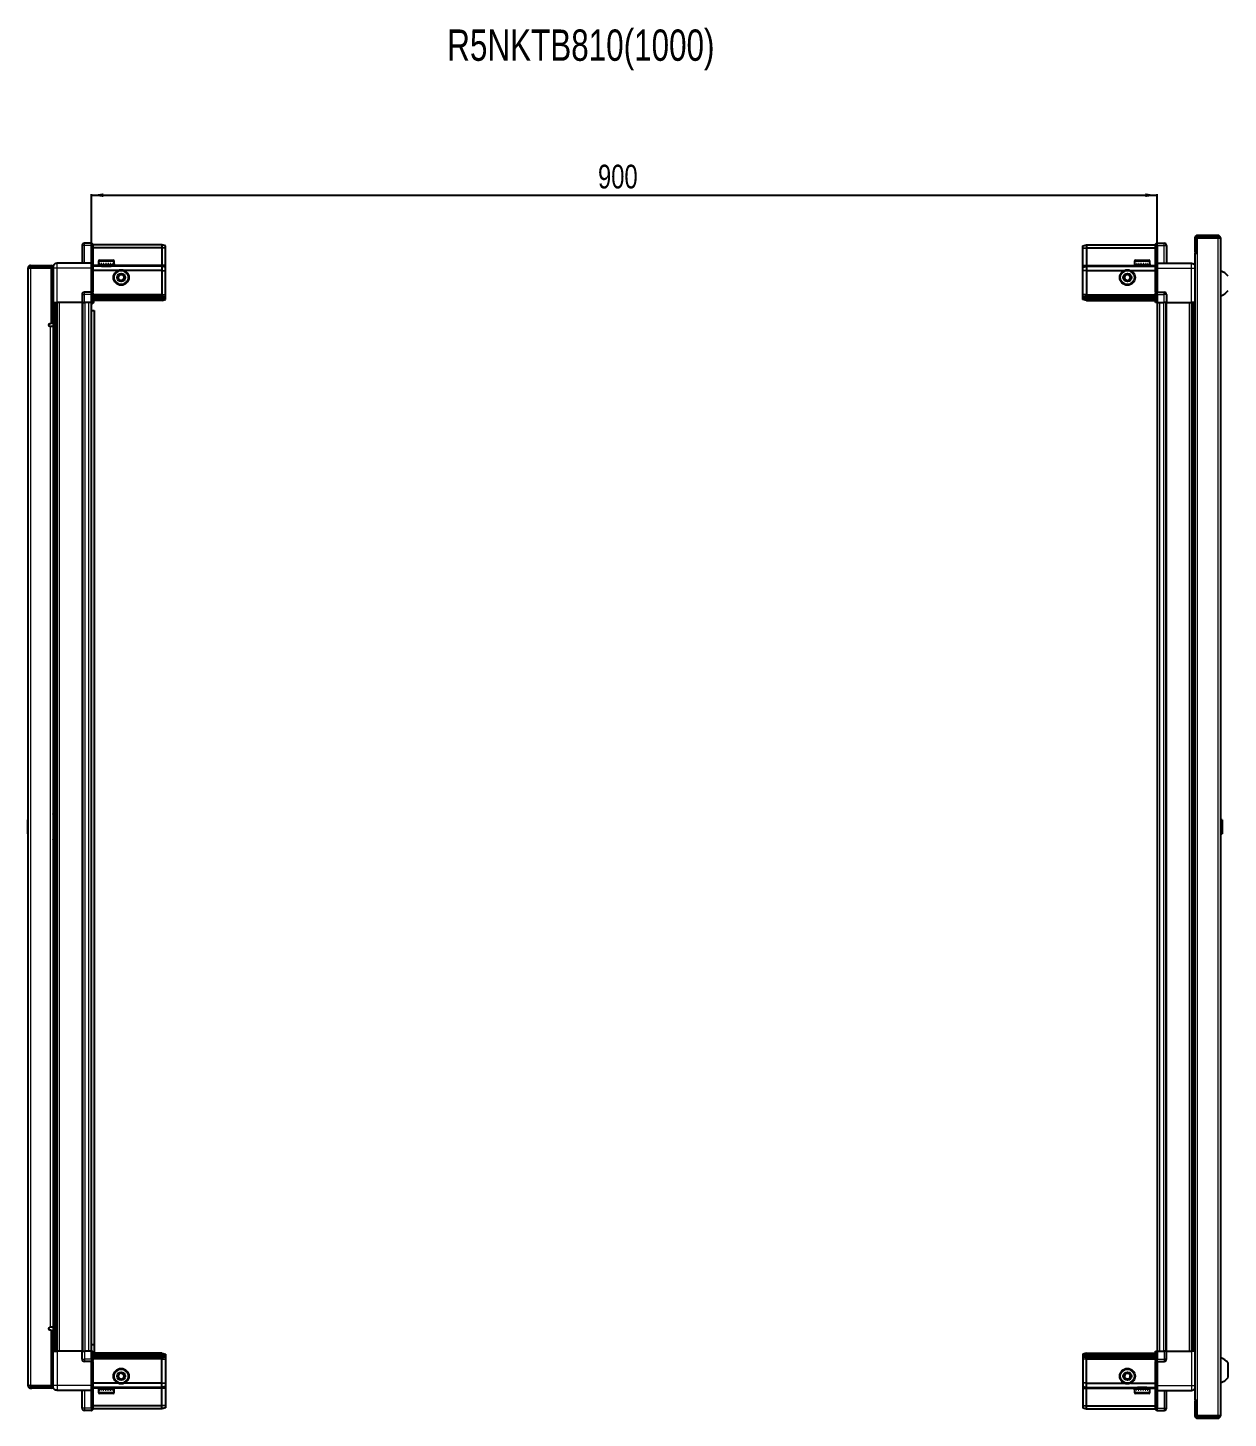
# Model space of a CAD drawing. Header units: millimetres. Extents: x 799 to 3967, y -214 to 2169.
# Drawn here: x 1864 to 2878, y 994 to 2169 of the extents above; entities that cross this region are included whole.
import ezdxf

# ---------------------------------------------------------------- set-up
doc = ezdxf.new("R2010")
doc.units = ezdxf.units.MM
doc.layers.add('FORMAT', color=7, linetype='Continuous')
doc.styles.add('SLDTEXTSTYLE0', font='TXT', dxfattribs={"width": 0.75})
doc.dimstyles.new('SLDDIMSTYLE0', dxfattribs={"dimtxt": 20, "dimasz": 10, "dimexe": 0, "dimexo": 0.0625, "dimgap": 5, "dimtad": 2, "dimdec": 1, "dimrnd": 1e-09, "dimzin": 12, "dimdsep": 46, "dimtxsty": 'SLDTEXTSTYLE0', "dimsah": 1, "dimcen": 0.09, "dimadec": 0, "dimazin": 3, "dimtfac": 1, "dimtofl": 0, "dimtmove": 0, "dimatfit": 3, "dimfxl": 0, "dimfrac": 2, "dimtolj": 1, "dimtzin": 12, "dimarcsym": 0})

# ---------------------------------------------------------------- blocks, each defined once
blk = doc.blocks.new('_D_5')
at = {"layer": 'FORMAT'}
for p, q in [((1917.8, 1936.9), (1917.8, 2028.4)), ((1917.8, 2027.4), (2817.8, 2027.4)), ((2817.8, 1936.9), (2817.8, 2028.4))]:
    blk.add_line(p, q, dxfattribs=at)
for points in [[(1917.8, 2027.4), (1927.8, 2025.9), (1927.8, 2029)], [(2817.8, 2027.4), (2807.8, 2029), (2807.8, 2025.9)]]:
    blk.add_solid(points, dxfattribs=at)
at = {"layer": 'FORMAT', "insert": (2345.6, 2053.2), "char_height": 20, "attachment_point": 1, "style": 'SLDTEXTSTYLE0'}
blk.add_mtext('900', dxfattribs=at)

msp = doc.modelspace()

# ---------------------------------------------------------------- linework, layer by layer
at = {"color": 7, "linetype": 'Continuous', "lineweight": 25}
for p, q in [((1909.92, 1984.93), (1909.92, 1969.93)), ((1917.92, 1986.93), (1911.92, 1986.93)), ((1917.92, 1986.93), (1918.25, 1986.93)), ((1917.92, 1986.93), (1917.92, 1984.93)), ((1917.92, 1970.13), (1917.92, 1984.93)), ((1917.92, 1970.13), (1917.92, 1984.93)), ((1919.12, 1986.43), (1918.25, 1986.93)), ((1919.12, 1984.93), (1919.12, 1986.43)), ((1977.42, 1985.43), (1919.12, 1985.43)), ((1919.12, 1984.93), (1919.12, 1970.13)), ((1977.42, 1985.43), (1977.42, 1982.93)), ((1980.42, 1984.63), (1977.42, 1985.43)), ((2755.12, 1984.63), (2758.12, 1985.43)), ((2758.12, 1985.43), (2758.12, 1982.93)), ((2758.12, 1985.43), (2816.42, 1985.43)), ((2817.28, 1986.93), (2816.42, 1986.43)), ((2817.28, 1986.93), (2816.42, 1986.43)), ((2816.42, 1986.43), (2816.42, 1984.93)), ((2816.42, 1970.13), (2816.42, 1984.93)), ((2817.62, 1986.93), (2817.28, 1986.93)), ((2817.62, 1986.93), (2817.28, 1986.93)), ((2817.62, 1984.93), (2817.62, 1986.93)), ((2817.62, 1986.93), (2817.62, 1986.93)), ((2817.62, 1986.93), (2823.62, 1986.93)), ((2817.62, 1984.93), (2817.62, 1970.13)), ((2825.62, 1984.93), (2825.62, 1969.93)), ((2849.62, 1991.33), (2849.62, 1978.93)), ((2851.12, 1991.33), (2851.12, 1978.93)), ((2851.62, 1978.43), (2851.62, 1991.33)), ((2851.62, 1991.33), (2869.02, 1991.33)), ((2869.02, 1993.43), (2851.72, 1993.43)), ((2869.02, 1991.93), (2851.72, 1991.93)), ((2869.02, 1991.93), (2869.02, 1993.43)), ((2869.02, 1991.33), (2871.12, 1991.33)), ((2871.12, 1991.33), (2871.12, 996.53)), ((1977.42, 1982.93), (1919.12, 1982.93)), ((1977.42, 1982.93), (1977.42, 1968.43)), ((1980.42, 1982.78), (1977.42, 1982.93)), ((1980.42, 1982.78), (1980.42, 1984.63)), ((1980.42, 1968.43), (1980.42, 1982.78)), ((2755.12, 1982.78), (2755.12, 1984.63)), ((2755.12, 1982.78), (2758.12, 1982.93)), ((2755.12, 1968.43), (2755.12, 1982.78)), ((2758.12, 1982.93), (2758.12, 1968.43)), ((2758.12, 1982.93), (2816.42, 1982.93)), ((2849.52, 1978.43), (2849.52, 1009.43)), ((2849.52, 1978.43), (2851.62, 1978.43)), ((2849.62, 1978.93), (2851.12, 1978.93)), ((1865.92, 1966.08), (1864.42, 1966.08)), ((1864.42, 1965.58), (1864.42, 1966.08)), ((1864.42, 1022.28), (1864.42, 1965.58)), ((1866.52, 1966.68), (1866.52, 1968.18)), ((1866.52, 1968.18), (1867.42, 1968.18)), ((1866.52, 1966.68), (1867.42, 1966.68)), ((1866.52, 1966.18), (1883.92, 1966.18)), ((1867.42, 1966.68), (1867.42, 1968.18)), ((1867.42, 1968.18), (1883.92, 1968.18)), ((1867.42, 1966.68), (1883.92, 1966.68)), ((1883.92, 1966.68), (1883.92, 1968.18)), ((1885.42, 1966.18), (1883.92, 1966.18)), ((1883.92, 1966.18), (1883.92, 1918.68)), ((1885.42, 1965.93), (1885.42, 1936.93)), ((1917.92, 1969.93), (1888.92, 1969.93)), ((1917.92, 1969.93), (1917.92, 1970.13)), ((1917.92, 1969.93), (1919.12, 1969.93)), ((1917.92, 1965.93), (1917.92, 1969.93)), ((1917.92, 1945.63), (1917.92, 1965.93)), ((1919.12, 1970.13), (1919.12, 1969.93)), ((1919.12, 1969.93), (1919.12, 1965.93)), ((1977.42, 1967.43), (1919.12, 1967.43)), ((1919.12, 1965.93), (1919.12, 1945.63)), ((1940.42, 1963.93), (1919.12, 1963.93)), ((1923.92, 1971.83), (1923.92, 1969.43)), ((1923.92, 1969.43), (1923.92, 1968.93)), ((1923.92, 1968.93), (1924.05, 1968.93)), ((1924.24, 1969.43), (1924.05, 1969.43)), ((1924.05, 1969.43), (1924.05, 1968.93)), ((1924.05, 1968.93), (1924.24, 1968.93)), ((1924.24, 1969.43), (1924.24, 1968.93)), ((1924.24, 1968.93), (1924.77, 1968.93)), ((1924.72, 1972.63), (1931.89, 1972.63)), ((1925.17, 1969.43), (1924.77, 1969.43)), ((1924.77, 1969.43), (1924.77, 1968.93)), ((1924.77, 1968.93), (1925.17, 1968.93)), ((1925.17, 1969.43), (1925.17, 1968.93)), ((1925.17, 1968.93), (1926.04, 1968.93)), ((1926.02, 1968.93), (1926.02, 1968.83)), ((1926.02, 1968.83), (1934.82, 1968.83)), ((1926.61, 1969.43), (1926.04, 1969.43)), ((1926.04, 1969.43), (1926.04, 1968.93)), ((1926.04, 1968.93), (1926.61, 1968.93)), ((1926.42, 1968.43), (1927.11, 1967.95)), ((1926.42, 1968.43), (1931.45, 1968.43)), ((1927.11, 1967.95), (1926.42, 1967.47)), ((1926.42, 1967.47), (1926.42, 1967.43)), ((1926.42, 1967.47), (1931.45, 1967.47)), ((1926.61, 1969.43), (1926.61, 1968.93)), ((1926.61, 1968.93), (1927.74, 1968.93)), ((1927.11, 1967.95), (1931.27, 1967.95)), ((1928.43, 1969.43), (1927.74, 1969.43)), ((1927.74, 1969.43), (1927.74, 1968.93)), ((1927.74, 1968.93), (1928.43, 1968.93)), ((1928.43, 1969.43), (1928.43, 1968.93)), ((1928.43, 1968.93), (1929.7, 1968.93)), ((1930.44, 1969.43), (1929.7, 1969.43)), ((1929.7, 1969.43), (1929.7, 1968.93)), ((1929.7, 1968.93), (1929.93, 1968.93)), ((1929.93, 1969.43), (1929.93, 1968.93)), ((1930.43, 1969.43), (1930.43, 1968.93)), ((1930.43, 1968.93), (1930.44, 1968.93)), ((1930.44, 1969.43), (1930.44, 1968.93)), ((1930.44, 1968.93), (1931.73, 1968.93)), ((1931.27, 1967.95), (1933.73, 1967.95)), ((1931.45, 1968.43), (1934.42, 1968.43)), ((1931.45, 1967.47), (1934.42, 1967.47)), ((1932.45, 1969.43), (1931.73, 1969.43)), ((1931.73, 1969.43), (1931.73, 1968.93)), ((1931.79, 1969.43), (1931.79, 1968.93)), ((1931.79, 1968.93), (1932.45, 1968.93)), ((1931.89, 1972.63), (1936.12, 1972.63)), ((1932.45, 1969.43), (1932.45, 1968.93)), ((1932.45, 1968.93), (1933.64, 1968.93)), ((1934.26, 1969.43), (1933.64, 1969.43)), ((1933.64, 1969.43), (1933.64, 1968.93)), ((1933.64, 1968.93), (1934.26, 1968.93)), ((1933.73, 1967.95), (1934.42, 1968.43)), ((1934.42, 1967.47), (1933.73, 1967.95)), ((1934.26, 1969.43), (1934.26, 1968.93)), ((1934.26, 1968.93), (1935.22, 1968.93)), ((1934.42, 1967.43), (1934.42, 1967.47)), ((1934.82, 1968.83), (1934.82, 1968.93)), ((1935.69, 1969.43), (1935.22, 1969.43)), ((1935.22, 1969.43), (1935.22, 1968.93)), ((1935.22, 1968.93), (1935.69, 1968.93)), ((1935.69, 1969.43), (1935.69, 1968.93)), ((1935.69, 1968.93), (1936.34, 1968.93)), ((1936.61, 1969.43), (1936.34, 1969.43)), ((1936.34, 1969.43), (1936.34, 1968.93)), ((1936.34, 1968.93), (1936.61, 1968.93)), ((1936.61, 1969.43), (1936.61, 1968.93)), ((1936.61, 1968.93), (1936.88, 1968.93)), ((1936.92, 1969.43), (1936.88, 1969.43)), ((1936.88, 1969.43), (1936.88, 1968.93)), ((1936.88, 1968.93), (1936.92, 1968.93)), ((1936.92, 1969.43), (1936.92, 1971.83)), ((1936.92, 1969.43), (1936.92, 1968.93)), ((1977.42, 1963.93), (1945.42, 1963.93)), ((1977.42, 1968.43), (1977.42, 1967.43)), ((1977.42, 1967.43), (1977.42, 1963.93)), ((1980.42, 1966.63), (1977.42, 1967.43)), ((1977.42, 1963.93), (1977.42, 1943.43)), ((1977.42, 1963.93), (1980.42, 1963.6)), ((1980.42, 1966.63), (1980.42, 1968.43)), ((1980.42, 1963.6), (1980.42, 1966.63)), ((1980.42, 1943.43), (1980.42, 1963.6)), ((2755.12, 1966.63), (2755.12, 1968.43)), ((2755.12, 1966.63), (2758.12, 1967.43)), ((2755.12, 1963.6), (2755.12, 1966.63)), ((2758.12, 1963.93), (2755.12, 1963.6)), ((2755.12, 1943.43), (2755.12, 1963.6)), ((2758.12, 1968.43), (2758.12, 1967.43)), ((2758.12, 1967.43), (2758.12, 1963.93)), ((2758.12, 1967.43), (2816.42, 1967.43)), ((2758.12, 1963.93), (2758.12, 1943.43)), ((2758.12, 1963.93), (2790.12, 1963.93)), ((2795.12, 1963.93), (2816.42, 1963.93)), ((2798.62, 1971.83), (2798.62, 1968.93)), ((2798.62, 1968.93), (2798.66, 1968.93)), ((2798.78, 1969.43), (2798.66, 1969.43)), ((2798.66, 1969.43), (2798.66, 1968.93)), ((2798.66, 1968.93), (2798.78, 1968.93)), ((2798.78, 1969.43), (2798.78, 1968.93)), ((2798.78, 1968.93), (2799.19, 1968.93)), ((2799.53, 1969.43), (2799.19, 1969.43)), ((2799.19, 1969.43), (2799.19, 1968.93)), ((2799.19, 1968.93), (2799.53, 1968.93)), ((2799.42, 1972.63), (2810.82, 1972.63)), ((2799.53, 1969.43), (2799.53, 1968.93)), ((2799.53, 1968.93), (2800.3, 1968.93)), ((2800.82, 1969.43), (2800.3, 1969.43)), ((2800.3, 1969.43), (2800.3, 1968.93)), ((2800.3, 1968.93), (2800.82, 1968.93)), ((2800.72, 1968.93), (2800.72, 1968.83)), ((2800.72, 1968.83), (2809.52, 1968.83)), ((2800.82, 1969.43), (2800.82, 1968.93)), ((2800.82, 1968.93), (2801.88, 1968.93)), ((2801.12, 1968.43), (2801.81, 1967.95)), ((2801.12, 1968.43), (2809.12, 1968.43)), ((2801.81, 1967.95), (2801.12, 1967.47)), ((2801.12, 1967.47), (2801.12, 1967.43)), ((2801.12, 1967.47), (2809.12, 1967.47)), ((2801.81, 1967.95), (2808.43, 1967.95)), ((2802.54, 1969.43), (2801.88, 1969.43)), ((2801.88, 1969.43), (2801.88, 1968.93)), ((2801.88, 1968.93), (2802.54, 1968.93)), ((2802.54, 1969.43), (2802.54, 1968.93)), ((2802.54, 1968.93), (2803.78, 1968.93)), ((2804.51, 1969.43), (2803.78, 1969.43)), ((2803.78, 1969.43), (2803.78, 1968.93)), ((2803.78, 1968.93), (2804.21, 1968.93)), ((2804.21, 1969.43), (2804.21, 1968.93)), ((2804.51, 1969.43), (2804.51, 1968.93)), ((2804.51, 1968.93), (2805.81, 1968.93)), ((2806.54, 1969.43), (2805.81, 1969.43)), ((2805.81, 1969.43), (2805.81, 1968.93)), ((2806.08, 1969.43), (2806.08, 1968.93)), ((2806.08, 1968.93), (2806.54, 1968.93)), ((2806.54, 1969.43), (2806.54, 1968.93)), ((2806.54, 1968.93), (2807.77, 1968.93)), ((2808.43, 1969.43), (2807.77, 1969.43)), ((2807.77, 1969.43), (2807.77, 1968.93)), ((2807.77, 1968.93), (2808.43, 1968.93)), ((2808.43, 1969.43), (2808.43, 1968.93)), ((2808.43, 1968.93), (2809.48, 1968.93)), ((2808.43, 1967.95), (2809.12, 1968.43)), ((2809.12, 1967.47), (2808.43, 1967.95)), ((2809.12, 1967.43), (2809.12, 1967.47)), ((2810, 1969.43), (2809.48, 1969.43)), ((2809.48, 1969.43), (2809.48, 1968.93)), ((2809.48, 1968.93), (2810, 1968.93)), ((2809.52, 1968.83), (2809.52, 1968.93)), ((2810, 1969.43), (2810, 1968.93)), ((2810, 1968.93), (2810.75, 1968.93)), ((2811.09, 1969.43), (2810.75, 1969.43)), ((2810.75, 1969.43), (2810.75, 1968.93)), ((2810.75, 1968.93), (2811.09, 1968.93)), ((2811.09, 1969.43), (2811.09, 1968.93)), ((2811.09, 1968.93), (2811.48, 1968.93)), ((2811.59, 1969.43), (2811.48, 1969.43)), ((2811.48, 1969.43), (2811.48, 1968.93)), ((2811.48, 1968.93), (2811.59, 1968.93)), ((2811.59, 1969.43), (2811.59, 1968.93)), ((2811.59, 1968.93), (2811.62, 1968.93)), ((2811.62, 1968.93), (2811.62, 1971.83)), ((2816.42, 1969.93), (2816.42, 1970.13)), ((2817.62, 1969.93), (2816.42, 1969.93)), ((2816.42, 1965.93), (2816.42, 1969.93)), ((2816.42, 1945.63), (2816.42, 1965.93)), ((2817.62, 1970.13), (2817.62, 1969.93)), ((2817.62, 1969.93), (2817.62, 1965.93)), ((2817.62, 1969.93), (2846.62, 1969.93)), ((2817.62, 1965.93), (2817.62, 1945.63)), ((1883.92, 1939.68), (1885.42, 1939.68)), ((1909.92, 1943.43), (1909.92, 1936.93)), ((1917.92, 1945.43), (1911.92, 1945.43)), ((1917.92, 1945.43), (1917.92, 1945.63)), ((1917.92, 1945.43), (1917.92, 1943.43)), ((1917.92, 1945.43), (1919.12, 1945.43)), ((1917.92, 1936.93), (1917.92, 1943.43)), ((1917.92, 1936.93), (1917.92, 1943.43)), ((1918.25, 1936.93), (1918.25, 1943.43)), ((1919.12, 1945.63), (1919.12, 1945.43)), ((1919.12, 1944.76), (1919.12, 1945.43)), ((1919.12, 1944.76), (1919.12, 1936.93)), ((1977.42, 1942.43), (1919.12, 1942.43)), ((1977.42, 1941.43), (1919.12, 1941.43)), ((1977.42, 1939.93), (1919.12, 1939.93)), ((1977.42, 1938.43), (1919.12, 1938.43)), ((1977.42, 1943.43), (1977.42, 1942.43)), ((1977.42, 1942.43), (1977.42, 1941.43)), ((1977.42, 1942.43), (1980.42, 1941.63)), ((1977.42, 1941.43), (1977.42, 1939.93)), ((1977.42, 1941.43), (1980.42, 1940.89)), ((1977.42, 1939.93), (1980.42, 1940.39)), ((1977.42, 1939.93), (1977.42, 1938.43)), ((1977.42, 1938.43), (1980.42, 1939.24)), ((1980.42, 1941.63), (1980.42, 1943.43)), ((1980.42, 1940.89), (1980.42, 1941.63)), ((1980.42, 1940.39), (1980.42, 1940.89)), ((1980.42, 1939.24), (1980.42, 1940.39)), ((2755.12, 1941.63), (2755.12, 1943.43)), ((2758.12, 1942.43), (2755.12, 1941.63)), ((2755.12, 1940.89), (2755.12, 1941.63)), ((2758.12, 1941.43), (2755.12, 1940.89)), ((2755.12, 1940.39), (2755.12, 1940.89)), ((2758.12, 1939.93), (2755.12, 1940.39)), ((2755.12, 1939.24), (2755.12, 1940.39)), ((2758.12, 1938.43), (2755.12, 1939.24)), ((2758.12, 1943.43), (2758.12, 1942.43)), ((2758.12, 1942.43), (2758.12, 1941.43)), ((2758.12, 1942.43), (2816.42, 1942.43)), ((2758.12, 1941.43), (2758.12, 1939.93)), ((2758.12, 1941.43), (2816.42, 1941.43)), ((2758.12, 1939.93), (2816.42, 1939.93)), ((2758.12, 1939.93), (2758.12, 1938.43)), ((2758.12, 1938.43), (2816.42, 1938.43)), ((2816.42, 1945.43), (2816.42, 1945.63)), ((2817.62, 1945.43), (2816.42, 1945.43)), ((2816.42, 1945.43), (2816.42, 1944.76)), ((2816.42, 1936.93), (2816.42, 1944.76)), ((2817.28, 1943.43), (2817.28, 1936.93)), ((2817.62, 1945.63), (2817.62, 1945.43)), ((2817.62, 1943.43), (2817.62, 1945.43)), ((2817.62, 1945.43), (2823.62, 1945.43)), ((2817.62, 1943.43), (2817.62, 1945.43)), ((2817.62, 1943.43), (2817.62, 1936.93)), ((2825.62, 1943.43), (2825.62, 1936.93)), ((1885.42, 1936.93), (1883.92, 1936.93)), ((1886.07, 1050.93), (1886.07, 1936.93)), ((1887.86, 1936.93), (1887.86, 1050.93)), ((1887.9, 1936.93), (1887.9, 1050.93)), ((1909.92, 1936.93), (1888.92, 1936.93)), ((1909.92, 1936.93), (1911.92, 1936.93)), ((1910.57, 1050.93), (1910.57, 1936.93)), ((1917.92, 1936.93), (1911.92, 1936.93)), ((1917.77, 1050.93), (1917.77, 1936.93)), ((1917.77, 1929.93), (1920.27, 1929.93)), ((1917.92, 1936.93), (1918.25, 1936.93)), ((1917.92, 1936.93), (1917.92, 1936.93)), ((1919.12, 1936.93), (1918.25, 1936.93)), ((1918.25, 1936.93), (1918.25, 1936.93)), ((1920.27, 1929.93), (1920.27, 1056.43)), ((2817.28, 1936.93), (2816.42, 1936.93)), ((2817.62, 1936.93), (2817.28, 1936.93)), ((2817.62, 1936.93), (2823.62, 1936.93)), ((2817.77, 1936.93), (2817.77, 1050.93)), ((2825.62, 1936.93), (2823.62, 1936.93)), ((2824.97, 1936.93), (2824.97, 1050.93)), ((2825.62, 1936.93), (2846.62, 1936.93)), ((2847.64, 1050.93), (2847.64, 1936.93)), ((2847.68, 1050.93), (2847.68, 1936.93)), ((2849.47, 1936.93), (2849.47, 1050.93)), ((1883.92, 1918.68), (1882.57, 1918.68)), ((1882.57, 1916.68), (1883.32, 1916.68)), ((1883.32, 1916.68), (1885.42, 1916.68)), ((1885.42, 1916.68), (1885.42, 1071.18)), ((1885.92, 1503.43), (1885.92, 1484.43)), ((1864.42, 1499.72), (1864.12, 1499.72)), ((1864.12, 1488.15), (1864.12, 1499.72)), ((2872.1, 1499.72), (2871.12, 1498.73)), ((2872.62, 1499.72), (2872.1, 1499.72)), ((2872.1, 1499.72), (2872.1, 1488.15)), ((2872.62, 1499.72), (2872.62, 1488.15)), ((1864.12, 1488.15), (1864.42, 1488.15)), ((2871.12, 1489.13), (2872.1, 1488.15)), ((2872.1, 1488.15), (2872.62, 1488.15)), ((1883.32, 1071.18), (1882.57, 1071.18)), ((1882.57, 1069.18), (1883.92, 1069.18)), ((1885.42, 1071.18), (1883.32, 1071.18)), ((1883.92, 1069.18), (1883.92, 1021.68)), ((1885.42, 1050.93), (1883.92, 1050.93)), ((1885.42, 1048.18), (1883.92, 1048.18)), ((1885.42, 1021.93), (1885.42, 1050.93)), ((1909.92, 1050.93), (1888.92, 1050.93)), ((1909.92, 1044.43), (1909.92, 1050.93)), ((1909.92, 1050.93), (1911.92, 1050.93)), ((1917.92, 1050.93), (1911.92, 1050.93)), ((1920.27, 1056.43), (1917.77, 1056.43)), ((1917.92, 1044.43), (1917.92, 1050.93)), ((1917.92, 1050.93), (1918.25, 1050.93)), ((1918.25, 1044.43), (1918.25, 1050.93)), ((1918.25, 1050.93), (1919.12, 1050.93)), ((1919.12, 1050.93), (1919.12, 1043.11)), ((1977.42, 1049.43), (1919.12, 1049.43)), ((1977.42, 1047.93), (1919.12, 1047.93)), ((1977.42, 1046.43), (1919.12, 1046.43)), ((1977.42, 1045.43), (1919.12, 1045.43)), ((1920.27, 1056.43), (1920.27, 1049.43)), ((1977.42, 1047.93), (1977.42, 1049.43)), ((1977.42, 1049.43), (1980.42, 1048.63)), ((1977.42, 1046.43), (1977.42, 1047.93)), ((1977.42, 1047.93), (1980.42, 1047.48)), ((1977.42, 1046.43), (1980.42, 1046.98)), ((1977.42, 1045.43), (1977.42, 1046.43)), ((1977.42, 1045.43), (1980.42, 1046.24)), ((1977.42, 1044.43), (1977.42, 1045.43)), ((1980.42, 1048.63), (1980.42, 1047.48)), ((1980.42, 1047.48), (1980.42, 1046.98)), ((1980.42, 1046.98), (1980.42, 1046.24)), ((1980.42, 1046.24), (1980.42, 1044.43)), ((2758.12, 1049.43), (2755.12, 1048.63)), ((2755.12, 1048.63), (2755.12, 1047.48)), ((2758.12, 1047.93), (2755.12, 1047.48)), ((2755.12, 1047.48), (2755.12, 1046.98)), ((2758.12, 1046.43), (2755.12, 1046.98)), ((2755.12, 1046.98), (2755.12, 1046.24)), ((2758.12, 1045.43), (2755.12, 1046.24)), ((2755.12, 1046.24), (2755.12, 1044.43)), ((2758.12, 1047.93), (2758.12, 1049.43)), ((2758.12, 1049.43), (2816.42, 1049.43)), ((2758.12, 1046.43), (2758.12, 1047.93)), ((2758.12, 1047.93), (2816.42, 1047.93)), ((2758.12, 1046.43), (2816.42, 1046.43)), ((2758.12, 1045.43), (2758.12, 1046.43)), ((2758.12, 1045.43), (2816.42, 1045.43)), ((2758.12, 1044.43), (2758.12, 1045.43)), ((2816.42, 1043.11), (2816.42, 1050.93)), ((2816.42, 1050.93), (2817.28, 1050.93)), ((2817.28, 1050.93), (2817.28, 1050.93)), ((2817.28, 1050.93), (2817.28, 1044.43)), ((2817.62, 1050.93), (2817.28, 1050.93)), ((2817.62, 1050.93), (2817.62, 1044.43)), ((2817.62, 1050.93), (2817.62, 1050.93)), ((2817.62, 1050.93), (2823.62, 1050.93)), ((2817.62, 1050.93), (2817.62, 1044.43)), ((2825.62, 1050.93), (2823.62, 1050.93)), ((2825.62, 1044.43), (2825.62, 1050.93)), ((2825.62, 1050.93), (2846.62, 1050.93)), ((1917.92, 1042.43), (1911.92, 1042.43)), ((1917.92, 1044.43), (1917.92, 1042.43)), ((1917.92, 1044.43), (1917.92, 1042.43)), ((1917.92, 1042.43), (1919.12, 1042.43)), ((1917.92, 1042.23), (1917.92, 1042.43)), ((1917.92, 1021.93), (1917.92, 1042.23)), ((1919.12, 1042.43), (1919.12, 1043.11)), ((1919.12, 1042.43), (1919.12, 1042.23)), ((1919.12, 1042.23), (1919.12, 1021.93)), ((1977.42, 1023.93), (1977.42, 1044.43)), ((1980.42, 1044.43), (1980.42, 1024.27)), ((2755.12, 1044.43), (2755.12, 1024.27)), ((2758.12, 1023.93), (2758.12, 1044.43)), ((2816.42, 1043.11), (2816.42, 1042.43)), ((2817.62, 1042.43), (2816.42, 1042.43)), ((2816.42, 1042.23), (2816.42, 1042.43)), ((2816.42, 1021.93), (2816.42, 1042.23)), ((2817.62, 1042.43), (2817.62, 1044.43)), ((2817.62, 1042.43), (2817.62, 1042.23)), ((2817.62, 1042.43), (2823.62, 1042.43)), ((2817.62, 1042.23), (2817.62, 1021.93)), ((2877.72, 1028.93), (2877.72, 1040.93)), ((1864.42, 1021.78), (1864.42, 1022.28)), ((1865.92, 1021.78), (1864.42, 1021.78)), ((1917.92, 1017.93), (1917.92, 1021.93)), ((1940.42, 1023.93), (1919.12, 1023.93)), ((1919.12, 1021.93), (1919.12, 1017.93)), ((1977.42, 1023.93), (1945.42, 1023.93)), ((1977.42, 1023.93), (1980.42, 1024.27)), ((1977.42, 1020.43), (1977.42, 1023.93)), ((1980.42, 1024.27), (1980.42, 1021.24)), ((2758.12, 1023.93), (2755.12, 1024.27)), ((2755.12, 1024.27), (2755.12, 1021.24)), ((2758.12, 1023.93), (2790.12, 1023.93)), ((2758.12, 1020.43), (2758.12, 1023.93)), ((2795.12, 1023.93), (2816.42, 1023.93)), ((2816.42, 1017.93), (2816.42, 1021.93)), ((2817.62, 1021.93), (2817.62, 1017.93)), ((1883.92, 1021.68), (1866.52, 1021.68)), ((1866.52, 1021.18), (1866.52, 1019.68)), ((1866.52, 1021.18), (1867.42, 1021.18)), ((1866.52, 1019.68), (1867.42, 1019.68)), ((1867.42, 1021.18), (1867.42, 1019.68)), ((1883.92, 1021.18), (1867.42, 1021.18)), ((1883.92, 1019.68), (1867.42, 1019.68)), ((1883.92, 1021.68), (1885.42, 1021.68)), ((1883.92, 1021.18), (1883.92, 1019.68)), ((1917.92, 1017.93), (1888.92, 1017.93)), ((1909.92, 1002.93), (1909.92, 1017.93)), ((1917.92, 1017.93), (1919.12, 1017.93)), ((1917.92, 1017.73), (1917.92, 1017.93)), ((1917.92, 1002.93), (1917.92, 1017.73)), ((1977.42, 1020.43), (1919.12, 1020.43)), ((1919.12, 1017.93), (1919.12, 1017.73)), ((1919.12, 1017.73), (1919.12, 1002.93)), ((1923.92, 1018.93), (1923.92, 1016.03)), ((1924.01, 1018.93), (1923.92, 1018.93)), ((1924.01, 1018.43), (1924.01, 1018.93)), ((1924.18, 1018.93), (1924.01, 1018.93)), ((1924.01, 1018.43), (1924.18, 1018.43)), ((1924.18, 1018.43), (1924.18, 1018.93)), ((1924.67, 1018.93), (1924.18, 1018.93)), ((1924.67, 1018.43), (1924.67, 1018.93)), ((1925.05, 1018.93), (1924.67, 1018.93)), ((1924.67, 1018.43), (1925.05, 1018.43)), ((1924.87, 1015.23), (1924.72, 1015.23)), ((1936.12, 1015.23), (1924.87, 1015.23)), ((1925.05, 1018.43), (1925.05, 1018.93)), ((1925.89, 1018.93), (1925.05, 1018.93)), ((1925.89, 1018.43), (1925.89, 1018.93)), ((1926.45, 1018.93), (1925.89, 1018.93)), ((1925.89, 1018.43), (1926.45, 1018.43)), ((1926.02, 1019.03), (1926.02, 1018.93)), ((1931.42, 1019.03), (1926.02, 1019.03)), ((1926.42, 1020.43), (1926.42, 1020.4)), ((1926.42, 1020.4), (1927.11, 1019.92)), ((1926.52, 1020.4), (1926.42, 1020.4)), ((1927.11, 1019.92), (1926.42, 1019.43)), ((1926.52, 1019.43), (1926.42, 1019.43)), ((1926.45, 1018.43), (1926.45, 1018.93)), ((1927.55, 1018.93), (1926.45, 1018.93)), ((1934.42, 1020.4), (1926.52, 1020.4)), ((1934.42, 1019.43), (1926.52, 1019.43)), ((1927.2, 1019.92), (1927.11, 1019.92)), ((1933.73, 1019.92), (1927.2, 1019.92)), ((1927.55, 1018.43), (1927.55, 1018.93)), ((1928.23, 1018.93), (1927.55, 1018.93)), ((1927.55, 1018.43), (1928.23, 1018.43)), ((1928.23, 1018.43), (1928.23, 1018.93)), ((1929.5, 1018.93), (1928.23, 1018.93)), ((1929.5, 1018.43), (1929.5, 1018.93)), ((1929.79, 1018.93), (1929.5, 1018.93)), ((1929.5, 1018.43), (1930.23, 1018.43)), ((1929.79, 1018.43), (1929.79, 1018.93)), ((1930.23, 1018.43), (1930.23, 1018.93)), ((1931.53, 1018.93), (1930.23, 1018.93)), ((1934.82, 1019.03), (1931.42, 1019.03)), ((1931.53, 1018.43), (1931.53, 1018.93)), ((1931.53, 1018.43), (1932.25, 1018.43)), ((1931.66, 1018.43), (1931.66, 1018.93)), ((1932.25, 1018.93), (1931.66, 1018.93)), ((1932.25, 1018.43), (1932.25, 1018.93)), ((1933.45, 1018.93), (1932.25, 1018.93)), ((1933.45, 1018.43), (1933.45, 1018.93)), ((1934.09, 1018.93), (1933.45, 1018.93)), ((1933.45, 1018.43), (1934.09, 1018.43)), ((1933.73, 1019.92), (1934.42, 1020.4)), ((1934.42, 1019.43), (1933.73, 1019.92)), ((1934.09, 1018.43), (1934.09, 1018.93)), ((1935.08, 1018.93), (1934.09, 1018.93)), ((1934.42, 1020.4), (1934.42, 1020.43)), ((1934.82, 1018.93), (1934.82, 1019.03)), ((1935.08, 1018.43), (1935.08, 1018.93)), ((1935.57, 1018.93), (1935.08, 1018.93)), ((1935.08, 1018.43), (1935.57, 1018.43)), ((1935.57, 1018.43), (1935.57, 1018.93)), ((1936.25, 1018.93), (1935.57, 1018.93)), ((1936.25, 1018.43), (1936.25, 1018.93)), ((1936.54, 1018.93), (1936.25, 1018.93)), ((1936.25, 1018.43), (1936.54, 1018.43)), ((1936.54, 1018.43), (1936.54, 1018.93)), ((1936.85, 1018.93), (1936.54, 1018.93)), ((1936.85, 1018.43), (1936.85, 1018.93)), ((1936.92, 1018.93), (1936.85, 1018.93)), ((1936.85, 1018.43), (1936.92, 1018.43)), ((1936.92, 1016.03), (1936.92, 1018.93)), ((1936.92, 1018.43), (1936.92, 1018.93)), ((1936.92, 1018.93), (1936.92, 1018.93)), ((1980.42, 1021.24), (1977.42, 1020.43)), ((1977.42, 1019.43), (1977.42, 1020.43)), ((1977.42, 1004.93), (1977.42, 1019.43)), ((1980.42, 1021.24), (1980.42, 1019.43)), ((1980.42, 1019.43), (1980.42, 1005.09)), ((2755.12, 1021.24), (2758.12, 1020.43)), ((2755.12, 1021.24), (2755.12, 1019.43)), ((2755.12, 1019.43), (2755.12, 1005.09)), ((2758.12, 1020.43), (2816.42, 1020.43)), ((2758.12, 1019.43), (2758.12, 1020.43)), ((2758.12, 1004.93), (2758.12, 1019.43)), ((2798.62, 1018.93), (2798.62, 1016.03)), ((2798.64, 1018.93), (2798.62, 1018.93)), ((2798.64, 1018.43), (2798.64, 1018.93)), ((2798.73, 1018.93), (2798.64, 1018.93)), ((2798.64, 1018.43), (2798.73, 1018.43)), ((2798.73, 1018.43), (2798.73, 1018.93)), ((2799.11, 1018.93), (2798.73, 1018.93)), ((2799.11, 1018.43), (2799.11, 1018.93)), ((2799.43, 1018.93), (2799.11, 1018.93)), ((2799.11, 1018.43), (2799.43, 1018.43)), ((2810.82, 1015.23), (2799.42, 1015.23)), ((2799.43, 1018.43), (2799.43, 1018.93)), ((2800.16, 1018.93), (2799.43, 1018.93)), ((2800.16, 1018.43), (2800.16, 1018.93)), ((2800.67, 1018.93), (2800.16, 1018.93)), ((2800.16, 1018.43), (2800.67, 1018.43)), ((2800.67, 1018.43), (2800.67, 1018.93)), ((2801.71, 1018.93), (2800.67, 1018.93)), ((2800.72, 1019.03), (2800.72, 1018.93)), ((2809.52, 1019.03), (2800.72, 1019.03)), ((2801.12, 1020.43), (2801.12, 1020.4)), ((2801.12, 1020.4), (2801.81, 1019.92)), ((2809.12, 1020.4), (2801.12, 1020.4)), ((2801.81, 1019.92), (2801.12, 1019.43)), ((2809.12, 1019.43), (2801.12, 1019.43)), ((2801.71, 1018.43), (2801.71, 1018.93)), ((2802.36, 1018.93), (2801.71, 1018.93)), ((2801.71, 1018.43), (2802.36, 1018.43)), ((2808.43, 1019.92), (2801.81, 1019.92)), ((2802.36, 1018.43), (2802.36, 1018.93)), ((2803.58, 1018.93), (2802.36, 1018.93)), ((2803.58, 1018.43), (2803.58, 1018.93)), ((2804.08, 1018.93), (2803.58, 1018.93)), ((2803.58, 1018.43), (2804.31, 1018.43)), ((2804.08, 1018.43), (2804.08, 1018.93)), ((2804.31, 1018.43), (2804.31, 1018.93)), ((2805.61, 1018.93), (2804.31, 1018.93)), ((2805.61, 1018.43), (2805.61, 1018.93)), ((2805.61, 1018.43), (2806.34, 1018.43)), ((2805.95, 1018.43), (2805.95, 1018.93)), ((2806.34, 1018.93), (2805.95, 1018.93)), ((2806.34, 1018.43), (2806.34, 1018.93)), ((2807.59, 1018.93), (2806.34, 1018.93)), ((2807.59, 1018.43), (2807.59, 1018.93)), ((2808.26, 1018.93), (2807.59, 1018.93)), ((2807.59, 1018.43), (2808.26, 1018.43)), ((2808.26, 1018.43), (2808.26, 1018.93)), ((2809.33, 1018.93), (2808.26, 1018.93)), ((2808.43, 1019.92), (2809.12, 1020.4)), ((2809.12, 1019.43), (2808.43, 1019.92)), ((2809.12, 1020.4), (2809.12, 1020.43)), ((2809.33, 1018.43), (2809.33, 1018.93)), ((2809.86, 1018.93), (2809.33, 1018.93)), ((2809.33, 1018.43), (2809.86, 1018.43)), ((2809.52, 1018.93), (2809.52, 1019.03)), ((2809.86, 1018.43), (2809.86, 1018.93)), ((2810.65, 1018.93), (2809.86, 1018.93)), ((2810.65, 1018.43), (2810.65, 1018.93)), ((2811, 1018.93), (2810.65, 1018.93)), ((2810.65, 1018.43), (2811, 1018.43)), ((2811, 1018.43), (2811, 1018.93)), ((2811.43, 1018.93), (2811, 1018.93)), ((2811.43, 1018.43), (2811.43, 1018.93)), ((2811.57, 1018.93), (2811.43, 1018.93)), ((2811.43, 1018.43), (2811.57, 1018.43)), ((2811.57, 1018.43), (2811.57, 1018.93)), ((2811.62, 1018.93), (2811.57, 1018.93)), ((2811.62, 1016.03), (2811.62, 1018.93)), ((2817.62, 1017.93), (2816.42, 1017.93)), ((2816.42, 1017.73), (2816.42, 1017.93)), ((2816.42, 1002.93), (2816.42, 1017.73)), ((2817.62, 1017.93), (2817.62, 1017.73)), ((2817.62, 1017.93), (2846.62, 1017.93)), ((2817.62, 1017.73), (2817.62, 1002.93)), ((2817.62, 1017.73), (2817.62, 1002.93)), ((2825.62, 1002.93), (2825.62, 1017.93)), ((1917.92, 1000.93), (1911.92, 1000.93)), ((1917.92, 1002.93), (1917.92, 1000.93)), ((1917.92, 1000.93), (1918.25, 1000.93)), ((1917.92, 1000.93), (1918.25, 1000.93)), ((1917.92, 1000.93), (1917.92, 1000.93)), ((1918.25, 1000.93), (1919.12, 1001.43)), ((1918.25, 1000.93), (1919.12, 1001.43)), ((1977.42, 1004.93), (1919.12, 1004.93)), ((1919.12, 1001.43), (1919.12, 1002.93)), ((1977.42, 1002.43), (1919.12, 1002.43)), ((1980.42, 1005.09), (1977.42, 1004.93)), ((1977.42, 1002.43), (1977.42, 1004.93)), ((1980.42, 1003.24), (1977.42, 1002.43)), ((1980.42, 1005.09), (1980.42, 1003.24)), ((2755.12, 1005.09), (2758.12, 1004.93)), ((2755.12, 1005.09), (2755.12, 1003.24)), ((2755.12, 1003.24), (2758.12, 1002.43)), ((2758.12, 1004.93), (2816.42, 1004.93)), ((2758.12, 1002.43), (2758.12, 1004.93)), ((2758.12, 1002.43), (2816.42, 1002.43)), ((2816.42, 1002.93), (2816.42, 1001.43)), ((2816.42, 1001.43), (2817.28, 1000.93)), ((2817.62, 1000.93), (2817.28, 1000.93)), ((2817.62, 1000.93), (2817.62, 1002.93)), ((2817.62, 1000.93), (2823.62, 1000.93)), ((2851.62, 1009.43), (2849.52, 1009.43)), ((2849.62, 1008.93), (2851.12, 1008.93)), ((2849.62, 1008.93), (2849.62, 996.53)), ((2851.12, 1008.93), (2851.12, 996.53)), ((2851.62, 996.53), (2851.62, 1009.43)), ((2869.02, 996.53), (2851.62, 996.53)), ((2851.72, 995.93), (2869.02, 995.93)), ((2851.72, 994.43), (2869.02, 994.43)), ((2871.12, 996.53), (2869.02, 996.53)), ((2869.02, 995.93), (2869.02, 994.43))]:
    msp.add_line(p, q, dxfattribs=at)
at = {"color": 8, "linetype": 'Continuous', "lineweight": 18}
for p, q in [((1911.92, 1984.93), (1909.92, 1984.93)), ((1911.92, 1984.93), (1911.92, 1986.93)), ((1911.92, 1969.93), (1911.92, 1984.93)), ((1917.92, 1984.93), (1911.92, 1984.93)), ((1917.92, 1984.93), (1919.12, 1984.93)), ((2817.62, 1984.93), (2816.42, 1984.93)), ((2817.62, 1984.93), (2823.62, 1984.93)), ((2823.62, 1984.93), (2823.62, 1986.93)), ((2823.62, 1969.93), (2823.62, 1984.93)), ((2823.62, 1984.93), (2825.62, 1984.93)), ((2851.12, 1991.33), (2849.62, 1991.33)), ((2851.72, 1991.93), (2851.72, 1993.43)), ((2869.02, 1991.33), (2869.02, 996.53)), ((2851.62, 1978.43), (2851.62, 1009.43)), ((1866.52, 1966.18), (1866.52, 1021.68)), ((1888.92, 1936.93), (1888.92, 1965.93)), ((1917.92, 1965.93), (1888.92, 1965.93)), ((1917.92, 1970.13), (1919.12, 1970.13)), ((1917.92, 1965.93), (1919.12, 1965.93)), ((1926.42, 1968.43), (1919.12, 1968.43)), ((1923.92, 1971.83), (1932.09, 1971.83)), ((1932.09, 1971.83), (1936.92, 1971.83)), ((1977.42, 1968.43), (1934.42, 1968.43)), ((1980.42, 1968.43), (1977.42, 1968.43)), ((2755.12, 1968.43), (2758.12, 1968.43)), ((2758.12, 1968.43), (2801.12, 1968.43)), ((2798.62, 1971.83), (2811.62, 1971.83)), ((2809.12, 1968.43), (2816.42, 1968.43)), ((2816.42, 1970.13), (2817.62, 1970.13)), ((2817.62, 1965.93), (2816.42, 1965.93)), ((2817.62, 1965.93), (2846.62, 1965.93)), ((2846.62, 1936.93), (2846.62, 1965.93)), ((1909.92, 1943.43), (1911.92, 1943.43)), ((1911.92, 1943.43), (1911.92, 1945.43)), ((1911.92, 1936.93), (1911.92, 1943.43)), ((1917.92, 1943.43), (1911.92, 1943.43)), ((1917.92, 1945.63), (1919.12, 1945.63)), ((1917.92, 1943.43), (1918.25, 1943.43)), ((1977.42, 1943.43), (1919.12, 1943.43)), ((1977.42, 1943.43), (1980.42, 1943.43)), ((2758.12, 1943.43), (2755.12, 1943.43)), ((2758.12, 1943.43), (2816.42, 1943.43)), ((2816.42, 1945.63), (2817.62, 1945.63)), ((2817.62, 1943.43), (2817.28, 1943.43)), ((2817.62, 1943.43), (2823.62, 1943.43)), ((2823.62, 1943.43), (2823.62, 1945.43)), ((2823.62, 1936.93), (2823.62, 1943.43)), ((2825.62, 1943.43), (2823.62, 1943.43)), ((1885.42, 1916.68), (1885.42, 1936.93)), ((1886.65, 1936.93), (1886.65, 1050.93)), ((1889.1, 1050.93), (1889.1, 1936.93)), ((1890.52, 1936.93), (1890.52, 1050.93)), ((1909.92, 1050.93), (1909.92, 1936.93)), ((1912.57, 1050.93), (1912.57, 1936.93)), ((1915.77, 1050.93), (1915.77, 1936.93)), ((1917.92, 1936.93), (1918.25, 1936.93)), ((2819.77, 1936.93), (2819.77, 1050.93)), ((2822.97, 1936.93), (2822.97, 1050.93)), ((2825.62, 1936.93), (2825.62, 1050.93)), ((2845.02, 1050.93), (2845.02, 1936.93)), ((2846.43, 1936.93), (2846.43, 1050.93)), ((2848.88, 1050.93), (2848.88, 1936.93)), ((1883.32, 1071.18), (1883.32, 1916.68)), ((1885.42, 1050.93), (1885.42, 1071.18)), ((1888.92, 1050.93), (1888.92, 1021.93)), ((1911.92, 1050.93), (1911.92, 1044.43)), ((2817.62, 1050.93), (2817.28, 1050.93)), ((2823.62, 1050.93), (2823.62, 1044.43)), ((2846.62, 1050.93), (2846.62, 1021.93)), ((1909.92, 1044.43), (1911.92, 1044.43)), ((1911.92, 1044.43), (1911.92, 1042.43)), ((1917.92, 1044.43), (1911.92, 1044.43)), ((1917.92, 1044.43), (1918.25, 1044.43)), ((1919.12, 1042.23), (1917.92, 1042.23)), ((1977.42, 1044.43), (1919.12, 1044.43)), ((1977.42, 1044.43), (1980.42, 1044.43)), ((2758.12, 1044.43), (2755.12, 1044.43)), ((2758.12, 1044.43), (2816.42, 1044.43)), ((2817.62, 1042.23), (2816.42, 1042.23)), ((2817.62, 1044.43), (2817.28, 1044.43)), ((2817.62, 1044.43), (2823.62, 1044.43)), ((2825.62, 1044.43), (2823.62, 1044.43)), ((2823.62, 1044.43), (2823.62, 1042.43)), ((1917.92, 1021.93), (1888.92, 1021.93)), ((1917.92, 1021.93), (1919.12, 1021.93)), ((2817.62, 1021.93), (2816.42, 1021.93)), ((2817.62, 1021.93), (2846.62, 1021.93)), ((1911.92, 1017.93), (1911.92, 1002.93)), ((1919.12, 1017.73), (1917.92, 1017.73)), ((1926.42, 1019.43), (1919.12, 1019.43)), ((1924.09, 1016.03), (1923.92, 1016.03)), ((1936.92, 1016.03), (1924.09, 1016.03)), ((1977.42, 1019.43), (1934.42, 1019.43)), ((1980.42, 1019.43), (1977.42, 1019.43)), ((2755.12, 1019.43), (2758.12, 1019.43)), ((2758.12, 1019.43), (2801.12, 1019.43)), ((2811.62, 1016.03), (2798.62, 1016.03)), ((2809.12, 1019.43), (2816.42, 1019.43)), ((2817.62, 1017.73), (2816.42, 1017.73)), ((2823.62, 1017.93), (2823.62, 1002.93)), ((1911.92, 1002.93), (1909.92, 1002.93)), ((1917.92, 1002.93), (1911.92, 1002.93)), ((1911.92, 1002.93), (1911.92, 1000.93)), ((1917.92, 1002.93), (1919.12, 1002.93)), ((2817.62, 1002.93), (2816.42, 1002.93)), ((2817.62, 1002.93), (2823.62, 1002.93)), ((2823.62, 1002.93), (2825.62, 1002.93)), ((2823.62, 1002.93), (2823.62, 1000.93)), ((2851.12, 996.53), (2849.62, 996.53)), ((2851.72, 995.93), (2851.72, 994.43))]:
    msp.add_line(p, q, dxfattribs=at)
at = {"color": 7, "linetype": 'Continuous', "lineweight": 25}
for centre, radius in [((1942.92, 1957.93), 6.5), ((1942.92, 1957.93), 3.46), ((2792.62, 1957.93), 6.5), ((2792.62, 1957.93), 3.46), ((1942.92, 1029.93), 6.5), ((2792.62, 1029.93), 6.5), ((1942.92, 1029.93), 3.46), ((2792.62, 1029.93), 3.46)]:
    msp.add_circle(centre, radius, dxfattribs=at)
at = {"color": 8, "linetype": 'Continuous', "lineweight": 18}
for centre in [(1942.92, 1957.93), (2792.62, 1957.93), (1942.92, 1029.93), (2792.62, 1029.93)]:
    msp.add_circle(centre, 5.7, dxfattribs=at)
at = {"color": 7, "linetype": 'Continuous', "lineweight": 25}
for centre, radius, start, end in [((1911.92, 1984.93), 2, 90, 180), ((2823.62, 1984.93), 2, 0, 90), ((2851.72, 1991.33), 2.1, 90, 180), ((2851.72, 1991.33), 0.6, 90, 180), ((2869.02, 1991.33), 2.1, 360, 90), ((2869.02, 1991.33), 0.6, 360, 90), ((1866.42, 1965.68), 0.5, 90, 117.7907), ((1883.82, 1966.08), 0.6, 9.59407, 90), ((1883.82, 1966.08), 2.1, 32.2369, 87.2706), ((1924.72, 1971.83), 0.8, 90, 180), ((1926.02, 1968.43), 0.4, 0, 90), ((1934.82, 1968.43), 0.4, 90, 180), ((1936.12, 1971.83), 0.8, 0, 90), ((2799.42, 1971.83), 0.8, 90, 180), ((2800.72, 1968.43), 0.4, 0, 90), ((2809.52, 1968.43), 0.4, 90, 180), ((2810.82, 1971.83), 0.8, 0, 90), ((2868.09, 1951.91), 11.91, 36.1266, 75.29965), ((1942.92, 1957.93), 2.5, 161.00659, 221.00659), ((1942.92, 1957.93), 2.5, 101.00659, 161.00659), ((1942.92, 1957.93), 2.5, 221.00659, 281.00659), ((1942.92, 1957.93), 2.5, 41.00659, 101.00659), ((1942.92, 1957.93), 2.5, 281.00659, 341.00659), ((1942.92, 1957.93), 2.5, 341.00659, 41.00659), ((2792.62, 1957.93), 2.5, 120.74103, 180.74103), ((2792.62, 1957.93), 2.5, 180.74103, 240.74103), ((2792.62, 1957.93), 2.5, 60.74103, 120.74103), ((2792.62, 1957.93), 2.5, 240.74103, 300.74103), ((2792.62, 1957.93), 2.5, 0.74103, 60.74103), ((2792.62, 1957.93), 2.5, 300.74103, 0.74103), ((1911.92, 1943.43), 2, 90, 180), ((1915.27, 1939.58), 5, 300, 346.70293), ((2823.62, 1943.43), 2, 0, 90), ((2868.09, 1953.96), 11.91, 284.70035, 323.8734), ((1882.57, 1917.68), 1, 90, 270), ((1882.92, 1503.43), 3, 0, 33.55731), ((1882.92, 1484.43), 3, 326.44269, 0), ((1882.57, 1070.18), 1, 90, 270), ((2868.09, 1033.91), 11.91, 36.1266, 75.29965), ((1911.92, 1044.43), 2, 180, 270), ((2823.62, 1044.43), 2, 270, 0), ((1866.42, 1022.18), 0.5, 243.58436, 270), ((1942.92, 1029.93), 2.5, 127.98423, 187.98423), ((1942.92, 1029.93), 2.5, 187.98423, 247.98423), ((1942.92, 1029.93), 2.5, 67.98423, 127.98423), ((1942.92, 1029.93), 2.5, 247.98423, 307.98423), ((1942.92, 1029.93), 2.5, 7.98423, 67.98423), ((1942.92, 1029.93), 2.5, 307.98423, 7.98423), ((2792.62, 1029.93), 2.5, 155.91157, 215.91157), ((2792.62, 1029.93), 2.5, 95.91157, 155.91157), ((2792.62, 1029.93), 2.5, 215.91157, 275.91157), ((2792.62, 1029.93), 2.5, 35.91157, 95.91157), ((2792.62, 1029.93), 2.5, 275.91157, 335.91157), ((2792.62, 1029.93), 2.5, 335.91157, 35.91157), ((2868.09, 1035.96), 11.91, 284.70035, 323.8734), ((1883.82, 1021.78), 0.6, 270, 350.40593), ((1883.82, 1021.78), 2.1, 272.7294, 327.8305), ((1924.72, 1016.03), 0.8, 180, 270), ((1926.02, 1019.43), 0.4, 270, 360), ((1934.82, 1019.43), 0.4, 180, 270), ((1936.12, 1016.03), 0.8, 270, 360), ((2799.42, 1016.03), 0.8, 180, 270), ((2800.72, 1019.43), 0.4, 270, 360), ((2809.52, 1019.43), 0.4, 180, 270), ((2810.82, 1016.03), 0.8, 270, 360), ((1911.92, 1002.93), 2, 180, 270), ((2823.62, 1002.93), 2, 270, 0), ((2851.72, 996.53), 2.1, 180, 270), ((2851.72, 996.53), 0.6, 180, 270), ((2869.02, 996.53), 0.6, 270, 0), ((2869.02, 996.53), 2.1, 270, 0)]:
    msp.add_arc(centre, radius, start, end, dxfattribs=at)
for centre, start_param, end_param in [((1921.72, 1943.43), 2.4188584, 3.1415927), ((2813.82, 1943.43), 0, 0.7227342), ((1921.72, 1044.43), 3.1415927, 3.8643269), ((2813.82, 1044.43), 5.5604511, 6.2831853)]:
    msp.add_ellipse(centre, major_axis=(3.46, 0), ratio=0.5773503, start_param=start_param, end_param=end_param, dxfattribs=at)
for points, knots in [([(1866.52, 1968.18), (1866.26, 1968.16), (1865.77, 1968.11), (1865.13, 1967.71), (1864.66, 1967.15), (1864.44, 1966.57), (1864.43, 1966.21), (1864.42, 1966.08)], [0, 0, 0, 0, 0.2302553, 0.4485219, 0.6667858, 0.8850496, 1, 1, 1, 1]), ([(1864.42, 1965.58), (1864.44, 1965.63), (1864.5, 1965.72), (1864.89, 1965.85), (1865.45, 1965.98), (1866.03, 1966.09), (1866.39, 1966.16), (1866.52, 1966.18)], [0, 0, 0, 0, 0.2302553, 0.4485219, 0.6667858, 0.8850496, 1, 1, 1, 1]), ([(1888.92, 1969.93), (1888.48, 1969.89), (1887.8, 1969.82), (1886.99, 1969.38), (1886.43, 1968.93), (1885.97, 1968.37), (1885.54, 1967.55), (1885.47, 1966.87), (1885.42, 1966.43)], [0, 0, 0, 0, 0.2394568, 0.3683607, 0.5, 0.6316393, 0.7605432, 1, 1, 1, 1]), ([(1885.42, 1966.43), (1885.42, 1966.43), (1885.42, 1966.41), (1885.42, 1966.3), (1885.42, 1966.13), (1885.42, 1966), (1885.42, 1965.93)], [0, 0, 0, 0, 0.2493943, 0.50033348, 0.75016674, 1, 1, 1, 1]), ([(2846.62, 1969.93), (2847.06, 1969.89), (2847.74, 1969.82), (2848.55, 1969.38), (2849.1, 1968.94), (2849.38, 1968.57), (2849.52, 1968.39)], [0, 0, 0, 0, 0.3842982, 0.5911726, 0.8024372, 1, 1, 1, 1]), ([(1940.08, 1957.38), (1940.25, 1957.87), (1940.57, 1958.78), (1940.88, 1959.69), (1941.02, 1960.11)], [0, 0, 0, 0, 0.5346859, 1, 1, 1, 1]), ([(1941.98, 1955.2), (1941.75, 1955.46), (1941.21, 1956.09), (1940.56, 1956.84), (1940.17, 1957.29), (1940.08, 1957.38)], [0, 0, 0, 0, 0.3629006, 0.8668753, 1, 1, 1, 1]), ([(1941.02, 1960.11), (1941.53, 1960.21), (1942.48, 1960.4), (1943.42, 1960.58), (1943.86, 1960.66)], [0, 0, 0, 0, 0.53468586, 1, 1, 1, 1]), ([(1944.81, 1955.76), (1944.31, 1955.66), (1943.36, 1955.47), (1942.42, 1955.29), (1941.98, 1955.2)], [0, 0, 0, 0, 0.5346859, 1, 1, 1, 1]), ([(1943.86, 1960.66), (1943.94, 1960.57), (1944.33, 1960.12), (1944.99, 1959.37), (1945.53, 1958.75), (1945.75, 1958.49)], [0, 0, 0, 0, 0.1331247, 0.6370994, 1, 1, 1, 1]), ([(1945.75, 1958.49), (1945.58, 1958), (1945.27, 1957.09), (1944.96, 1956.18), (1944.81, 1955.76)], [0, 0, 0, 0, 0.5346859, 1, 1, 1, 1]), ([(2790.1, 1959.34), (2790.54, 1959.61), (2791.37, 1960.1), (2792.2, 1960.59), (2792.58, 1960.82)], [0, 0, 0, 0, 0.5346859, 1, 1, 1, 1]), ([(2790.14, 1956.46), (2790.14, 1956.58), (2790.13, 1957.18), (2790.11, 1958.18), (2790.1, 1959), (2790.1, 1959.34)], [0, 0, 0, 0, 0.1331247, 0.6370994, 1, 1, 1, 1]), ([(2792.66, 1955.05), (2792.21, 1955.3), (2791.36, 1955.77), (2790.53, 1956.24), (2790.14, 1956.46)], [0, 0, 0, 0, 0.5346859, 1, 1, 1, 1]), ([(2792.58, 1960.82), (2793.03, 1960.57), (2793.87, 1960.1), (2794.71, 1959.63), (2795.1, 1959.41)], [0, 0, 0, 0, 0.5346859, 1, 1, 1, 1]), ([(2795.14, 1956.52), (2794.69, 1956.26), (2793.86, 1955.77), (2793.04, 1955.28), (2792.66, 1955.05)], [0, 0, 0, 0, 0.5346859, 1, 1, 1, 1]), ([(2795.1, 1959.41), (2795.1, 1959.06), (2795.11, 1958.24), (2795.13, 1957.25), (2795.14, 1956.65), (2795.14, 1956.52)], [0, 0, 0, 0, 0.3629006, 0.8668753, 1, 1, 1, 1]), ([(1885.42, 1936.93), (1885.46, 1936.93), (1885.53, 1936.93), (1886.14, 1936.93), (1887.03, 1936.93), (1888.01, 1936.93), (1888.66, 1936.93), (1888.92, 1936.93)], [0, 0, 0, 0, 0.2146939, 0.4293877, 0.6440816, 0.8587754, 1, 1, 1, 1]), ([(2849.47, 1936.93), (2849.43, 1936.93), (2849.21, 1936.93), (2848.49, 1936.93), (2847.53, 1936.93), (2846.88, 1936.93), (2846.62, 1936.93)], [0, 0, 0, 0, 0.0717073, 0.4209791, 0.7702508, 1, 1, 1, 1]), ([(1885.42, 1050.93), (1885.46, 1050.93), (1885.53, 1050.93), (1886.14, 1050.93), (1887.03, 1050.93), (1888.01, 1050.93), (1888.66, 1050.93), (1888.92, 1050.93)], [0, 0, 0, 0, 0.2146939, 0.4293877, 0.6440816, 0.8587754, 1, 1, 1, 1]), ([(2849.47, 1050.93), (2849.43, 1050.93), (2849.21, 1050.93), (2848.49, 1050.93), (2847.53, 1050.93), (2846.88, 1050.93), (2846.62, 1050.93)], [0, 0, 0, 0, 0.07170733, 0.42097906, 0.77025079, 1, 1, 1, 1]), ([(1866.52, 1021.68), (1866.26, 1021.73), (1865.77, 1021.82), (1865.13, 1021.95), (1864.66, 1022.08), (1864.44, 1022.19), (1864.43, 1022.26), (1864.42, 1022.28)], [0, 0, 0, 0, 0.2302553, 0.4485219, 0.6667858, 0.8850496, 1, 1, 1, 1]), ([(1864.42, 1021.78), (1864.44, 1021.53), (1864.5, 1021.04), (1864.89, 1020.4), (1865.45, 1019.93), (1866.03, 1019.71), (1866.39, 1019.69), (1866.52, 1019.68)], [0, 0, 0, 0, 0.2302553, 0.4485219, 0.6667858, 0.8850496, 1, 1, 1, 1]), ([(1885.42, 1021.43), (1885.42, 1021.44), (1885.42, 1021.45), (1885.42, 1021.57), (1885.42, 1021.74), (1885.42, 1021.87), (1885.42, 1021.93)], [0, 0, 0, 0, 0.2493943, 0.5003335, 0.7501667, 1, 1, 1, 1]), ([(1940.24, 1031.02), (1940.65, 1031.33), (1941.41, 1031.93), (1942.17, 1032.52), (1942.52, 1032.79)], [0, 0, 0, 0, 0.5346859, 1, 1, 1, 1]), ([(1940.64, 1028.16), (1940.63, 1028.28), (1940.54, 1028.87), (1940.4, 1029.86), (1940.29, 1030.67), (1940.24, 1031.02)], [0, 0, 0, 0, 0.1331247, 0.6370994, 1, 1, 1, 1]), ([(1943.32, 1027.08), (1942.84, 1027.27), (1941.95, 1027.63), (1941.06, 1027.99), (1940.64, 1028.16)], [0, 0, 0, 0, 0.5346859, 1, 1, 1, 1]), ([(1942.52, 1032.79), (1943, 1032.6), (1943.89, 1032.24), (1944.78, 1031.88), (1945.19, 1031.71)], [0, 0, 0, 0, 0.53468586, 1, 1, 1, 1]), ([(1945.59, 1028.85), (1945.19, 1028.53), (1944.43, 1027.94), (1943.67, 1027.35), (1943.32, 1027.08)], [0, 0, 0, 0, 0.5346859, 1, 1, 1, 1]), ([(1945.19, 1031.71), (1945.24, 1031.37), (1945.36, 1030.55), (1945.49, 1029.57), (1945.58, 1028.98), (1945.59, 1028.85)], [0, 0, 0, 0, 0.3629006, 0.8668753, 1, 1, 1, 1]), ([(2789.75, 1029.64), (2789.96, 1030.11), (2790.35, 1030.99), (2790.74, 1031.86), (2790.93, 1032.27)], [0, 0, 0, 0, 0.5346859, 1, 1, 1, 1]), ([(2791.44, 1027.3), (2791.14, 1027.72), (2790.57, 1028.5), (2790.01, 1029.27), (2789.75, 1029.64)], [0, 0, 0, 0, 0.53468586, 1, 1, 1, 1]), ([(2790.93, 1032.27), (2791.27, 1032.31), (2792.09, 1032.39), (2793.08, 1032.49), (2793.67, 1032.56), (2793.8, 1032.57)], [0, 0, 0, 0, 0.3629006, 0.8668753, 1, 1, 1, 1]), ([(2794.31, 1027.6), (2794.19, 1027.58), (2793.59, 1027.52), (2792.6, 1027.42), (2791.78, 1027.33), (2791.44, 1027.3)], [0, 0, 0, 0, 0.1331247, 0.6370994, 1, 1, 1, 1]), ([(2793.8, 1032.57), (2794.1, 1032.15), (2794.66, 1031.37), (2795.23, 1030.59), (2795.49, 1030.23)], [0, 0, 0, 0, 0.53468586, 1, 1, 1, 1]), ([(2795.49, 1030.23), (2795.28, 1029.76), (2794.89, 1028.88), (2794.49, 1028), (2794.31, 1027.6)], [0, 0, 0, 0, 0.5346859, 1, 1, 1, 1]), ([(1888.92, 1017.93), (1888.48, 1017.98), (1887.8, 1018.05), (1886.99, 1018.49), (1886.43, 1018.94), (1885.97, 1019.5), (1885.54, 1020.32), (1885.47, 1020.99), (1885.42, 1021.43)], [0, 0, 0, 0, 0.2394568, 0.3683607, 0.5, 0.6316393, 0.7605432, 1, 1, 1, 1]), ([(2846.62, 1017.93), (2847.06, 1017.98), (2847.74, 1018.05), (2848.55, 1018.49), (2849.1, 1018.93), (2849.38, 1019.3), (2849.52, 1019.48)], [0, 0, 0, 0, 0.38429816, 0.59117259, 0.8024372, 1, 1, 1, 1])]:
    msp.add_open_spline(points, degree=3, knots=knots, dxfattribs=at)
for points in [[(1866.52, 1966.68), (1866.44, 1966.67), (1866.28, 1966.66), (1866.08, 1966.52), (1865.95, 1966.32), (1865.93, 1966.16), (1865.92, 1966.08)], [(1865.92, 1021.78), (1865.93, 1021.71), (1865.95, 1021.55), (1866.08, 1021.35), (1866.28, 1021.21), (1866.44, 1021.19), (1866.52, 1021.18)]]:
    msp.add_open_spline(points, degree=3, dxfattribs=at)
at = {"color": 8, "linetype": 'Continuous', "lineweight": 18}
for points, knots in [([(1888.92, 1965.93), (1888.48, 1965.93), (1887.8, 1965.93), (1886.99, 1965.93), (1886.43, 1965.93), (1885.97, 1965.93), (1885.54, 1965.93), (1885.47, 1965.93), (1885.42, 1965.93)], [0, 0, 0, 0, 0.2394568, 0.3683607, 0.5, 0.6316393, 0.7605432, 1, 1, 1, 1]), ([(2846.62, 1965.93), (2847.06, 1965.93), (2847.74, 1965.93), (2848.55, 1965.93), (2849.1, 1965.93), (2849.38, 1965.93), (2849.52, 1965.93)], [0, 0, 0, 0, 0.3842982, 0.5911726, 0.8024372, 1, 1, 1, 1]), ([(1888.92, 1021.93), (1888.48, 1021.93), (1887.8, 1021.93), (1886.99, 1021.93), (1886.43, 1021.93), (1885.97, 1021.93), (1885.54, 1021.93), (1885.47, 1021.93), (1885.42, 1021.93)], [0, 0, 0, 0, 0.2394568, 0.3683607, 0.5, 0.6316393, 0.7605432, 1, 1, 1, 1]), ([(2846.62, 1021.93), (2847.06, 1021.93), (2847.74, 1021.93), (2848.55, 1021.93), (2849.1, 1021.93), (2849.38, 1021.93), (2849.52, 1021.93)], [0, 0, 0, 0, 0.3842982, 0.5911726, 0.8024372, 1, 1, 1, 1])]:
    msp.add_open_spline(points, degree=3, knots=knots, dxfattribs=at)
for points in [[(1888.92, 1965.93), (1888.92, 1966.46), (1888.92, 1967.51), (1888.92, 1968.83), (1888.92, 1969.75), (1888.92, 1969.87), (1888.92, 1969.93)], [(2846.62, 1965.93), (2846.62, 1966.46), (2846.62, 1967.51), (2846.62, 1968.83), (2846.62, 1969.75), (2846.62, 1969.87), (2846.62, 1969.93)], [(1888.92, 1021.93), (1888.92, 1021.41), (1888.92, 1020.36), (1888.92, 1019.04), (1888.92, 1018.11), (1888.92, 1017.99), (1888.92, 1017.93)], [(2846.62, 1021.93), (2846.62, 1021.41), (2846.62, 1020.36), (2846.62, 1019.04), (2846.62, 1018.11), (2846.62, 1017.99), (2846.62, 1017.93)]]:
    msp.add_open_spline(points, degree=3, dxfattribs=at)

# ---------------------------------------------------------------- texts
at = {"layer": 'FORMAT', "insert": (2218.29, 2167.42), "char_height": 26.4583, "attachment_point": 1, "style": 'SLDTEXTSTYLE0'}
msp.add_mtext('R5NKTB810(1000)', dxfattribs=at)

# ---------------------------------------------------------------- dimensions: what is measured, and where the dimension line sits
at = {"layer": 'FORMAT'}
dim = msp.add_linear_dim(base=(2817.77, 2027.43), p1=(1917.77, 1936.93), p2=(2817.77, 1936.93), angle=0, dimstyle='SLDDIMSTYLE0', dxfattribs=at)
dim.commit()
dim.dimension.update_dxf_attribs({"geometry": '_D_5', "text_midpoint": (2367.77, 2027.43), "dimtype": 160})

doc.saveas('drawing.dxf')
